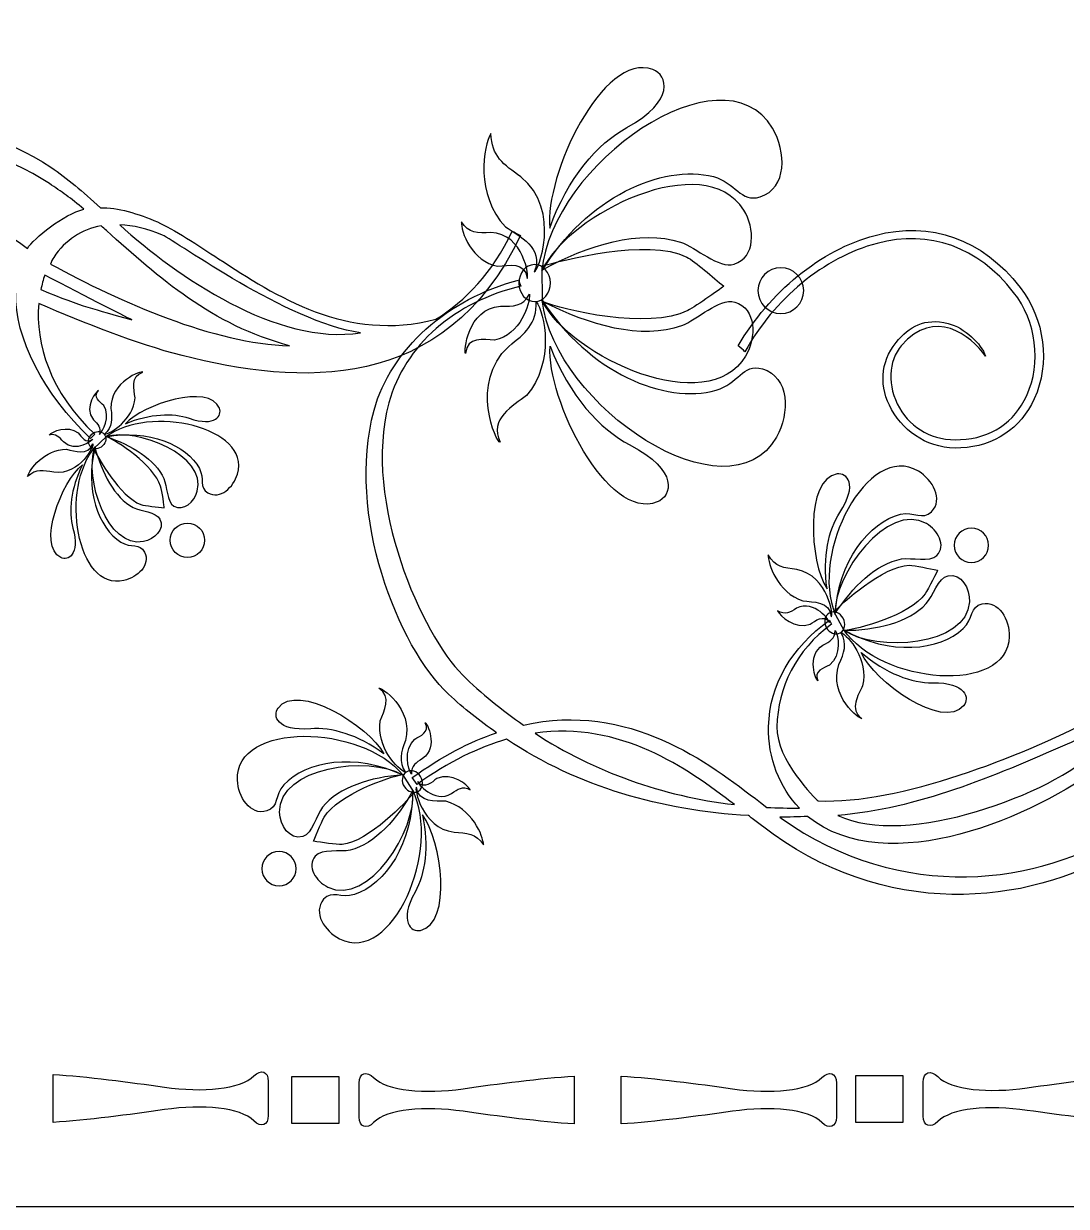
# Model space of a CAD drawing. Header units: millimetres. Extents: x -106 to 106, y -106 to 106.
# Drawn here: x -58.13 to -33.97, y -105.66 to -78.25 of the extents above; entities that cross this region are included whole.
import ezdxf

# ---------------------------------------------------------------- set-up
doc = ezdxf.new("R2010")
doc.units = ezdxf.units.MM
doc.header["$MEASUREMENT"] = 0
doc.layers.add('layer 1', color=7, linetype='Continuous')

msp = doc.modelspace()

# ---------------------------------------------------------------- linework, layer by layer
at = {"layer": 'layer 1', "color": 7}
msp.add_open_spline([(105.6569, -105.6569), (105.6569, -105.6569), (-106.0097, -105.6569), (-106.0097, -105.6569), (-106.0097, -105.6569), (-106.0097, -105.6569), (-106.0097, 106.0097), (-106.0097, 106.0097), (-106.0097, 106.0097), (-106.0097, 106.0097), (105.6569, 106.0097), (105.6569, 106.0097), (105.6569, 106.0097), (105.6569, 106.0097), (105.6569, -105.6569), (105.6569, -105.6569)], degree=3, knots=[0, 0, 0, 0, 0.2, 0.2, 0.2, 0.2, 0.4, 0.4, 0.4, 0.4, 0.6, 0.6, 0.6, 0.6, 1, 1, 1, 1], dxfattribs=at)
at = {"layer": 'layer 1', "color": 250}
for points, knots in [([(-46.1213, -83.9903), (-45.8966, -81.5002), (-41.9362, -78.7514), (-40.7766, -80.6744), (-40.7766, -80.6744), (-40.4497, -81.2143), (-40.4323, -82.067), (-41.0603, -82.2654), (-41.0603, -82.2654), (-41.5166, -82.4104), (-41.6289, -81.9271), (-42.1442, -81.7979), (-42.1442, -81.7979), (-43.3351, -81.4996), (-45.0832, -82.2723), (-46.1213, -83.9903)], [0, 0, 0, 0, 0.2, 0.2, 0.2, 0.2, 0.4, 0.4, 0.4, 0.4, 0.6, 0.6, 0.6, 0.6, 1, 1, 1, 1]), ([(-45.9382, -82.9899), (-46.0542, -81.7745), (-44.7132, -78.8882), (-43.5479, -79.3171), (-43.5479, -79.3171), (-43.2092, -79.4418), (-43.0127, -80.0323), (-44.1464, -80.6569), (-44.1464, -80.6569), (-44.8379, -81.0379), (-45.5171, -81.8255), (-45.9382, -82.9899)], [0, 0, 0, 0, 0.25, 0.25, 0.25, 0.25, 0.5, 0.5, 0.5, 0.5, 1, 1, 1, 1]), ([(-46.6119, -83.1618), (-46.6774, -83.1291), (-46.7416, -83.0963), (-46.804, -83.0633), (-46.804, -83.0633), (-47.2713, -84.0269), (-47.8815, -84.6777), (-48.5756, -85.1024), (-48.5756, -85.1024), (-50.6378, -85.6402), (-52.2839, -84.5674), (-53.6086, -83.7016), (-53.6086, -83.7016), (-54.0695, -83.3995), (-54.6605, -83.0102), (-55.0286, -82.8483), (-55.0286, -82.8483), (-55.4593, -82.6585), (-55.9603, -82.5031), (-56.3462, -82.5186), (-56.3462, -82.5186), (-56.7741, -82.1345), (-57.101, -81.8434), (-57.4977, -81.5819), (-57.4977, -81.5819), (-59.5348, -80.238), (-62.8645, -79.7935), (-65.711, -81.832), (-65.711, -81.832), (-65.711, -81.832), (-66.1992, -82.1982), (-66.1992, -82.1982), (-66.1992, -82.1982), (-66.2255, -82.2192), (-66.2547, -82.242), (-66.2822, -82.2633), (-66.2822, -82.2633), (-68.3122, -82.3829), (-70.2139, -82.9234), (-71.8888, -84.032), (-71.8888, -84.032), (-72.5368, -83.8474), (-73.227, -83.5194), (-73.9653, -82.9875), (-73.9653, -82.9875), (-73.9653, -82.9875), (-74.078, -83.1432), (-74.078, -83.1432), (-74.078, -83.1432), (-73.3906, -83.6393), (-72.7405, -83.9724), (-72.1258, -84.1857), (-72.1258, -84.1857), (-72.507, -84.4537), (-72.8792, -84.7435), (-73.2341, -85.0745), (-73.2341, -85.0745), (-74.4047, -86.168), (-75.6152, -89.2417), (-74.9604, -91.6581), (-74.9604, -91.6581), (-74.5778, -93.0706), (-73.253, -94.2468), (-71.6102, -94.6732), (-71.6102, -94.6732), (-71.6102, -94.6732), (-71.5625, -94.5286), (-71.5625, -94.5286), (-71.5625, -94.5286), (-73.0735, -94.182), (-74.2535, -93.1674), (-74.6171, -91.8269), (-74.6171, -91.8269), (-75.2431, -89.5159), (-73.828, -86.4353), (-72.9125, -85.5244), (-72.9125, -85.5244), (-72.472, -85.0866), (-71.9954, -84.7086), (-71.5007, -84.3634), (-71.5007, -84.3634), (-69.0479, -84.9068), (-67.2201, -83.5015), (-66.009, -82.5682), (-66.009, -82.5682), (-66.009, -82.5682), (-65.8593, -82.4555), (-65.8593, -82.4555), (-65.8593, -82.4555), (-65.6104, -82.4414), (-65.3586, -82.438), (-65.1059, -82.4387), (-65.1059, -82.4387), (-65.56, -82.9086), (-65.8363, -83.6003), (-65.8185, -84.3279), (-65.8185, -84.3279), (-65.7952, -85.3009), (-65.2892, -86.1573), (-64.4081, -86.7943), (-64.4081, -86.7943), (-64.4081, -86.7943), (-64.36, -86.6985), (-64.36, -86.6985), (-64.36, -86.6985), (-65.1905, -86.0967), (-65.6032, -85.2337), (-65.6259, -84.3228), (-65.6259, -84.3228), (-65.6445, -83.5576), (-64.7316, -82.6461), (-64.6699, -82.6065), (-64.6699, -82.6065), (-62.7965, -82.5186), (-59.9567, -83.641), (-58.3075, -84.4975), (-58.3075, -84.4975), (-58.3411, -85.5086), (-57.6667, -86.846), (-56.5805, -87.8619), (-56.5805, -87.8619), (-56.5805, -87.8619), (-56.4782, -87.7675), (-56.4782, -87.7675), (-56.4782, -87.7675), (-57.5113, -86.8019), (-57.8648, -85.6667), (-57.7764, -84.7376), (-57.7764, -84.7376), (-56.6881, -85.2047), (-55.5464, -85.6643), (-54.4569, -85.943), (-54.4569, -85.943), (-51.7589, -86.6327), (-48.3789, -86.8539), (-46.6119, -83.1618)], [0, 0, 0, 0, 0.0285714, 0.0285714, 0.0285714, 0.0285714, 0.0571429, 0.0571429, 0.0571429, 0.0571429, 0.0857143, 0.0857143, 0.0857143, 0.0857143, 0.1142857, 0.1142857, 0.1142857, 0.1142857, 0.1428571, 0.1428571, 0.1428571, 0.1428572, 0.1714286, 0.1714286, 0.1714286, 0.1714286, 0.2, 0.2, 0.2, 0.2, 0.2285714, 0.2285714, 0.2285714, 0.2285714, 0.2571429, 0.2571429, 0.2571429, 0.2571429, 0.2857143, 0.2857143, 0.2857143, 0.2857143, 0.3142857, 0.3142857, 0.3142857, 0.3142857, 0.3428571, 0.3428571, 0.3428571, 0.3428572, 0.3714286, 0.3714286, 0.3714286, 0.3714286, 0.4, 0.4, 0.4, 0.4, 0.4285714, 0.4285714, 0.4285714, 0.4285714, 0.4571429, 0.4571429, 0.4571429, 0.4571429, 0.4857143, 0.4857143, 0.4857143, 0.4857143, 0.5142857, 0.5142857, 0.5142857, 0.5142857, 0.5428571, 0.5428571, 0.5428571, 0.5428572, 0.5714286, 0.5714286, 0.5714286, 0.5714286, 0.6, 0.6, 0.6, 0.6, 0.6285714, 0.6285714, 0.6285714, 0.6285714, 0.6571429, 0.6571429, 0.6571429, 0.6571429, 0.6857143, 0.6857143, 0.6857143, 0.6857143, 0.7142857, 0.7142857, 0.7142857, 0.7142857, 0.7428571, 0.7428571, 0.7428571, 0.7428572, 0.7714286, 0.7714286, 0.7714286, 0.7714286, 0.8, 0.8, 0.8, 0.8, 0.8285714, 0.8285714, 0.8285714, 0.8285714, 0.8571429, 0.8571429, 0.8571429, 0.8571429, 0.8857143, 0.8857143, 0.8857143, 0.8857143, 0.9142857, 0.9142857, 0.9142857, 0.9142857, 0.9428571, 0.9428571, 0.9428571, 0.9428572, 1, 1, 1, 1]), ([(-56.7348, -82.5534), (-56.7348, -82.5534), (-56.7348, -82.5534), (-56.7348, -82.5534), (-56.7348, -82.5534), (-57.1899, -82.6629), (-57.9012, -83.23), (-58.0381, -83.4594), (-58.0381, -83.4594), (-59.6737, -82.2364), (-63.0402, -80.7547), (-64.9148, -82.2426), (-64.9148, -82.2426), (-65.1286, -82.2364), (-65.3446, -82.2254), (-65.5565, -82.2272), (-65.5565, -82.2272), (-65.5565, -82.2272), (-65.5267, -82.2051), (-65.5267, -82.2051), (-65.5267, -82.2051), (-62.7542, -80.2207), (-59.5131, -80.652), (-57.532, -81.9598), (-57.532, -81.9598), (-57.2535, -82.1441), (-57.0323, -82.2943), (-56.7348, -82.5534)], [0, 0, 0, 0, 0.125, 0.125, 0.125, 0.125, 0.25, 0.25, 0.25, 0.25, 0.375, 0.375, 0.375, 0.375, 0.5, 0.5, 0.5, 0.5, 0.625, 0.625, 0.625, 0.625, 0.75, 0.75, 0.75, 0.75, 1, 1, 1, 1]), ([(-46.2981, -84.0021), (-46.055, -83.4457), (-46.6484, -83.178), (-46.9609, -82.9613), (-46.9609, -82.9613), (-47.6661, -82.2292), (-47.4763, -81.0696), (-47.2982, -80.7988), (-47.2982, -80.7988), (-47.2884, -81.3269), (-47.0031, -81.5181), (-46.6071, -81.7993), (-46.6071, -81.7993), (-45.6411, -82.5923), (-46.2176, -84.0341), (-46.2981, -84.0021)], [0, 0, 0, 0, 0.2, 0.2, 0.2, 0.2, 0.4, 0.4, 0.4, 0.4, 0.6, 0.6, 0.6, 0.6, 1, 1, 1, 1]), ([(-46.1179, -83.9659), (-45.468, -82.633), (-42.3577, -81.1237), (-41.4412, -82.5716), (-41.4412, -82.5716), (-41.1745, -82.9923), (-41.1654, -83.6682), (-41.6615, -83.8257), (-41.6615, -83.8257), (-42.0229, -83.9407), (-42.5438, -83.4357), (-42.904, -83.3158), (-42.904, -83.3158), (-43.8331, -83.0109), (-45.0675, -83.3802), (-46.1179, -83.9659)], [0, 0, 0, 0, 0.2, 0.2, 0.2, 0.2, 0.4, 0.4, 0.4, 0.4, 0.6, 0.6, 0.6, 0.6, 1, 1, 1, 1]), ([(-56.2091, -83.0481), (-56.2091, -83.0481), (-56.2091, -83.0481), (-56.2091, -83.0481), (-56.2091, -83.0481), (-54.9899, -84.1423), (-53.766, -85.2395), (-51.9634, -85.7167), (-51.9634, -85.7167), (-53.7307, -85.6636), (-55.8616, -84.7166), (-57.5086, -83.8226), (-57.5086, -83.8226), (-57.4815, -83.7726), (-57.4614, -83.7161), (-57.4305, -83.6699), (-57.4305, -83.6699), (-57.1632, -83.2648), (-56.7829, -83.0192), (-56.3342, -82.9379), (-56.3342, -82.9379), (-56.292, -82.9758), (-56.2522, -83.0092), (-56.2091, -83.0481)], [0, 0, 0, 0, 0.1428571, 0.1428571, 0.1428571, 0.1428572, 0.2857143, 0.2857143, 0.2857143, 0.2857143, 0.4285714, 0.4285714, 0.4285714, 0.4285714, 0.5714286, 0.5714286, 0.5714286, 0.5714286, 0.7142857, 0.7142857, 0.7142857, 0.7142857, 1, 1, 1, 1]), ([(-50.3199, -85.4163), (-50.3199, -85.4163), (-50.3199, -85.4163), (-50.3199, -85.4163), (-50.3199, -85.4163), (-52.2639, -85.7167), (-54.5641, -84.1216), (-55.9021, -82.9131), (-55.9021, -82.9131), (-55.5912, -82.9265), (-55.26, -83.0009), (-54.9137, -83.1535), (-54.9137, -83.1535), (-54.5601, -83.3092), (-52.034, -85.1696), (-50.3199, -85.4163)], [0, 0, 0, 0, 0.2, 0.2, 0.2, 0.2, 0.4, 0.4, 0.4, 0.4, 0.6, 0.6, 0.6, 0.6, 1, 1, 1, 1]), ([(-46.4598, -84.1574), (-46.4996, -83.7513), (-46.9024, -83.8577), (-47.1373, -83.8718), (-47.1373, -83.8718), (-47.7431, -83.7733), (-47.998, -83.0629), (-47.9844, -82.8414), (-47.9844, -82.8414), (-47.8172, -83.1236), (-47.6045, -83.1074), (-47.304, -83.0919), (-47.304, -83.0919), (-46.538, -83.1143), (-46.4064, -84.1402), (-46.4598, -84.1574)], [0, 0, 0, 0, 0.2, 0.2, 0.2, 0.2, 0.4, 0.4, 0.4, 0.4, 0.6, 0.6, 0.6, 0.6, 1, 1, 1, 1]), ([(-35.0367, -84.3634), (-35.9101, -83.2434), (-37.1043, -82.8159), (-38.3986, -83.1584), (-38.3986, -83.1584), (-39.6606, -83.4915), (-40.8519, -84.482), (-41.568, -85.7187), (-41.568, -85.7187), (-41.5137, -85.7628), (-41.4625, -85.8073), (-41.4131, -85.8548), (-41.4131, -85.8548), (-40.7401, -84.638), (-39.5894, -83.6699), (-38.3511, -83.3441), (-38.3511, -83.3441), (-37.135, -83.0219), (-36.0117, -83.4264), (-35.1864, -84.4799), (-35.1864, -84.4799), (-34.6598, -85.1531), (-34.5376, -86.1146), (-34.8833, -86.8691), (-34.8833, -86.8691), (-35.1696, -87.4947), (-35.7156, -87.8578), (-36.4192, -87.8923), (-36.4192, -87.8923), (-37.059, -87.9232), (-37.5511, -87.6428), (-37.8333, -87.1574), (-37.8333, -87.1574), (-38.1237, -86.6551), (-38.0882, -86.0646), (-37.7897, -85.715), (-37.7897, -85.715), (-37.019, -84.8155), (-36.1807, -85.4776), (-35.836, -85.9571), (-35.836, -85.9571), (-35.938, -85.6674), (-36.318, -85.2974), (-36.7076, -85.2006), (-36.7076, -85.2006), (-37.249, -85.0635), (-37.6025, -85.2643), (-37.9106, -85.6433), (-37.9106, -85.6433), (-38.2818, -86.098), (-38.3048, -86.6813), (-38.0164, -87.1919), (-38.0164, -87.1919), (-37.6996, -87.75), (-37.1288, -88.1186), (-36.4096, -88.0842), (-36.4096, -88.0842), (-35.6412, -88.0476), (-35.0223, -87.6335), (-34.7084, -86.95), (-34.7084, -86.95), (-34.3353, -86.1308), (-34.4657, -85.091), (-35.0367, -84.3634)], [0, 0, 0, 0, 0.0588235, 0.0588235, 0.0588235, 0.0588235, 0.1176471, 0.1176471, 0.1176471, 0.1176471, 0.1764706, 0.1764706, 0.1764706, 0.1764706, 0.2352941, 0.2352941, 0.2352941, 0.2352941, 0.2941176, 0.2941176, 0.2941176, 0.2941177, 0.3529412, 0.3529412, 0.3529412, 0.3529412, 0.4117647, 0.4117647, 0.4117647, 0.4117647, 0.4705882, 0.4705882, 0.4705882, 0.4705882, 0.5294118, 0.5294118, 0.5294118, 0.5294118, 0.5882353, 0.5882353, 0.5882353, 0.5882353, 0.6470588, 0.6470588, 0.6470588, 0.6470588, 0.7058824, 0.7058824, 0.7058824, 0.7058824, 0.7647059, 0.7647059, 0.7647059, 0.7647059, 0.8235294, 0.8235294, 0.8235294, 0.8235294, 0.8823529, 0.8823529, 0.8823529, 0.882353, 1, 1, 1, 1]), ([(-46.1039, -84.6914), (-45.6556, -84.8833), (-43.6491, -85.3581), (-42.737, -84.9002), (-42.737, -84.9002), (-42.5429, -84.802), (-41.9025, -84.3445), (-41.9025, -84.3345), (-41.9025, -84.3345), (-42.1474, -84.1443), (-42.5565, -83.765), (-42.7601, -83.662), (-42.7601, -83.662), (-43.6707, -83.2073), (-45.7, -83.7485), (-46.1148, -83.8722), (-46.1148, -83.8722), (-46.1148, -83.8722), (-46.1039, -84.6914), (-46.1039, -84.6914)], [0, 0, 0, 0, 0.1666667, 0.1666667, 0.1666667, 0.1666667, 0.3333333, 0.3333333, 0.3333333, 0.3333333, 0.5, 0.5, 0.5, 0.5, 0.6666667, 0.6666667, 0.6666667, 0.6666667, 1, 1, 1, 1]), ([(-46.2817, -84.6938), (-46.4829, -84.6966), (-46.6493, -84.5068), (-46.6526, -84.2697), (-46.6526, -84.2697), (-46.6548, -84.0327), (-46.4944, -83.8391), (-46.2925, -83.8367), (-46.2925, -83.8367), (-46.0903, -83.8339), (-45.9248, -84.0237), (-45.9212, -84.2601), (-45.9212, -84.2601), (-45.9186, -84.4971), (-46.0796, -84.6914), (-46.2817, -84.6938)], [0, 0, 0, 0, 0.2, 0.2, 0.2, 0.2, 0.4, 0.4, 0.4, 0.4, 0.6, 0.6, 0.6, 0.6, 1, 1, 1, 1]), ([(-57.7299, -84.4161), (-57.7299, -84.4161), (-57.7299, -84.4161), (-57.7299, -84.4161), (-57.7299, -84.4161), (-57.7041, -84.3), (-57.677, -84.1853), (-57.6371, -84.0796), (-57.6371, -84.0796), (-56.6861, -84.5829), (-55.5986, -85.1228), (-55.6214, -85.1162), (-55.6214, -85.1162), (-56.5228, -84.8513), (-56.7273, -84.8323), (-57.7299, -84.4161)], [0, 0, 0, 0, 0.2, 0.2, 0.2, 0.2, 0.4, 0.4, 0.4, 0.4, 0.6, 0.6, 0.6, 0.6, 1, 1, 1, 1]), ([(-40.0523, -84.4382), (-40.0523, -84.731), (-40.2896, -84.9684), (-40.5825, -84.9684), (-40.5825, -84.9684), (-40.8751, -84.9684), (-41.1127, -84.731), (-41.1127, -84.4382), (-41.1127, -84.4382), (-41.1127, -84.145), (-40.8751, -83.9084), (-40.5825, -83.9084), (-40.5825, -83.9084), (-40.2896, -83.9084), (-40.0523, -84.145), (-40.0523, -84.4382)], [0, 0, 0, 0, 0.2, 0.2, 0.2, 0.2, 0.4, 0.4, 0.4, 0.4, 0.6, 0.6, 0.6, 0.6, 1, 1, 1, 1]), ([(-29.5036, -92.9249), (-30.5933, -93.2032), (-31.7346, -93.6625), (-32.8233, -94.1296), (-32.8233, -94.1296), (-32.9115, -93.2005), (-32.558, -92.0656), (-31.5246, -91.0993), (-31.5246, -91.0993), (-31.5246, -91.0993), (-31.627, -91.0056), (-31.627, -91.0056), (-31.627, -91.0056), (-32.7135, -92.0215), (-33.3879, -93.3586), (-33.3545, -94.3697), (-33.3545, -94.3697), (-35.0035, -95.2258), (-37.8431, -96.3493), (-39.7164, -96.2611), (-39.7164, -96.2611), (-39.7784, -96.2215), (-40.691, -95.3099), (-40.6728, -94.544), (-40.6728, -94.544), (-40.65, -93.6335), (-40.2371, -92.7709), (-39.4067, -92.1694), (-39.4067, -92.1694), (-39.4067, -92.1694), (-39.4547, -92.0729), (-39.4547, -92.0729), (-39.4547, -92.0729), (-40.3358, -92.7106), (-40.8419, -93.567), (-40.8653, -94.5396), (-40.8653, -94.5396), (-40.8831, -95.2668), (-40.6069, -95.9586), (-40.1527, -96.4285), (-40.1527, -96.4285), (-40.4054, -96.4296), (-40.6572, -96.4261), (-40.906, -96.4116), (-40.906, -96.4116), (-40.906, -96.4116), (-41.0553, -96.299), (-41.0553, -96.299), (-41.0553, -96.299), (-42.2668, -95.3657), (-44.0948, -93.9608), (-46.5475, -94.5044), (-46.5475, -94.5044), (-47.0422, -94.1589), (-47.5188, -93.7809), (-47.9593, -93.3428), (-47.9593, -93.3428), (-48.8748, -92.4319), (-50.2899, -89.3513), (-49.6638, -87.0399), (-49.6638, -87.0399), (-49.3003, -85.6994), (-48.12, -84.6859), (-46.6088, -84.3393), (-46.6088, -84.3393), (-46.6088, -84.3393), (-46.657, -84.1943), (-46.657, -84.1943), (-46.657, -84.1943), (-48.2998, -84.6204), (-49.6245, -85.7973), (-50.0072, -87.2094), (-50.0072, -87.2094), (-50.662, -89.6262), (-49.4515, -92.6995), (-48.2809, -93.7923), (-48.2809, -93.7923), (-47.926, -94.1241), (-47.5533, -94.4138), (-47.1723, -94.6815), (-47.1723, -94.6815), (-47.7872, -94.8948), (-48.4373, -95.2289), (-49.1248, -95.724), (-49.1248, -95.724), (-49.1248, -95.724), (-49.0121, -95.88), (-49.0121, -95.88), (-49.0121, -95.88), (-48.2738, -95.3481), (-47.5833, -95.0205), (-46.9356, -94.8352), (-46.9356, -94.8352), (-45.2602, -95.9445), (-43.3591, -96.4843), (-41.329, -96.6039), (-41.329, -96.6039), (-41.3015, -96.6252), (-41.2724, -96.6476), (-41.2458, -96.6686), (-41.2458, -96.6686), (-41.2458, -96.6686), (-40.7578, -97.0352), (-40.7578, -97.0352), (-40.7578, -97.0352), (-37.9108, -99.074), (-34.5815, -98.6296), (-32.5445, -97.2857), (-32.5445, -97.2857), (-32.1475, -97.0242), (-31.8208, -96.7327), (-31.393, -96.3493), (-31.393, -96.3493), (-31.0072, -96.3637), (-30.5059, -96.2094), (-30.0753, -96.0189), (-30.0753, -96.0189), (-29.7075, -95.8573), (-29.1162, -95.468), (-28.6549, -95.1655), (-28.6549, -95.1655), (-27.3306, -94.2995), (-25.6849, -93.2273), (-23.6224, -93.7648), (-23.6224, -93.7648), (-22.9281, -94.1895), (-22.3183, -94.8407), (-21.851, -95.8039), (-21.851, -95.8039), (-21.7881, -95.7705), (-21.724, -95.7388), (-21.6586, -95.7057), (-21.6586, -95.7057), (-23.4259, -92.0136), (-26.8057, -92.2344), (-29.5036, -92.9249)], [0, 0, 0, 0, 0.0285714, 0.0285714, 0.0285714, 0.0285714, 0.0571429, 0.0571429, 0.0571429, 0.0571429, 0.0857143, 0.0857143, 0.0857143, 0.0857143, 0.1142857, 0.1142857, 0.1142857, 0.1142857, 0.1428571, 0.1428571, 0.1428571, 0.1428572, 0.1714286, 0.1714286, 0.1714286, 0.1714286, 0.2, 0.2, 0.2, 0.2, 0.2285714, 0.2285714, 0.2285714, 0.2285714, 0.2571429, 0.2571429, 0.2571429, 0.2571429, 0.2857143, 0.2857143, 0.2857143, 0.2857143, 0.3142857, 0.3142857, 0.3142857, 0.3142857, 0.3428571, 0.3428571, 0.3428571, 0.3428572, 0.3714286, 0.3714286, 0.3714286, 0.3714286, 0.4, 0.4, 0.4, 0.4, 0.4285714, 0.4285714, 0.4285714, 0.4285714, 0.4571429, 0.4571429, 0.4571429, 0.4571429, 0.4857143, 0.4857143, 0.4857143, 0.4857143, 0.5142857, 0.5142857, 0.5142857, 0.5142857, 0.5428571, 0.5428571, 0.5428571, 0.5428572, 0.5714286, 0.5714286, 0.5714286, 0.5714286, 0.6, 0.6, 0.6, 0.6, 0.6285714, 0.6285714, 0.6285714, 0.6285714, 0.6571429, 0.6571429, 0.6571429, 0.6571429, 0.6857143, 0.6857143, 0.6857143, 0.6857143, 0.7142857, 0.7142857, 0.7142857, 0.7142857, 0.7428571, 0.7428571, 0.7428571, 0.7428572, 0.7714286, 0.7714286, 0.7714286, 0.7714286, 0.8, 0.8, 0.8, 0.8, 0.8285714, 0.8285714, 0.8285714, 0.8285714, 0.8571429, 0.8571429, 0.8571429, 0.8571429, 0.8857143, 0.8857143, 0.8857143, 0.8857143, 0.9142857, 0.9142857, 0.9142857, 0.9142857, 0.9428571, 0.9428571, 0.9428571, 0.9428572, 1, 1, 1, 1]), ([(-47.8856, -85.8965), (-47.8599, -85.4896), (-47.4539, -85.5802), (-47.2179, -85.5858), (-47.2179, -85.5858), (-46.6166, -85.4635), (-46.3868, -84.7445), (-46.4078, -84.523), (-46.4078, -84.523), (-46.5654, -84.811), (-46.7785, -84.8034), (-47.0794, -84.7996), (-47.0794, -84.7996), (-47.8434, -84.8502), (-47.9407, -85.8817), (-47.8856, -85.8965)], [0, 0, 0, 0, 0.2, 0.2, 0.2, 0.2, 0.4, 0.4, 0.4, 0.4, 0.6, 0.6, 0.6, 0.6, 1, 1, 1, 1]), ([(-46.1129, -84.657), (-45.8245, -87.1405), (-41.7945, -89.7874), (-40.6843, -87.8344), (-40.6843, -87.8344), (-40.3722, -87.2859), (-40.3763, -86.4329), (-41.0088, -86.251), (-41.0088, -86.251), (-41.4691, -86.1184), (-41.5692, -86.6045), (-42.0804, -86.7468), (-42.0804, -86.7468), (-43.264, -87.0754), (-45.0304, -86.3482), (-46.1129, -84.657)], [0, 0, 0, 0, 0.2, 0.2, 0.2, 0.2, 0.4, 0.4, 0.4, 0.4, 0.6, 0.6, 0.6, 0.6, 1, 1, 1, 1]), ([(-46.1086, -84.6811), (-45.4249, -85.9971), (-42.2763, -87.4262), (-41.3983, -85.9554), (-41.3983, -85.9554), (-41.1423, -85.5275), (-41.1501, -84.8513), (-41.6503, -84.7066), (-41.6503, -84.7066), (-42.0148, -84.6018), (-42.5219, -85.1207), (-42.879, -85.2492), (-42.879, -85.2492), (-43.8002, -85.5772), (-45.0437, -85.2395), (-46.1086, -84.6811)], [0, 0, 0, 0, 0.2, 0.2, 0.2, 0.2, 0.4, 0.4, 0.4, 0.4, 0.6, 0.6, 0.6, 0.6, 1, 1, 1, 1]), ([(-47.0837, -87.9495), (-47.355, -87.4075), (-46.7764, -87.1051), (-46.476, -86.8691), (-46.476, -86.8691), (-45.8085, -86.0967), (-46.0573, -84.9501), (-46.2493, -84.6907), (-46.2493, -84.6907), (-46.2326, -85.2178), (-46.5067, -85.427), (-46.8879, -85.7318), (-46.8879, -85.7318), (-47.8117, -86.5817), (-47.1631, -87.9856), (-47.0837, -87.9495)], [0, 0, 0, 0, 0.2, 0.2, 0.2, 0.2, 0.4, 0.4, 0.4, 0.4, 0.6, 0.6, 0.6, 0.6, 1, 1, 1, 1]), ([(-45.9284, -85.7277), (-46.0132, -86.9459), (-44.5977, -89.7957), (-43.4452, -89.3368), (-43.4452, -89.3368), (-43.1098, -89.2031), (-42.9282, -88.6078), (-44.0773, -88.0132), (-44.0773, -88.0132), (-44.7791, -87.6504), (-45.4771, -86.8801), (-45.9284, -85.7277)], [0, 0, 0, 0, 0.25, 0.25, 0.25, 0.25, 0.5, 0.5, 0.5, 0.5, 1, 1, 1, 1]), ([(-55.3671, -86.3271), (-55.6581, -86.4188), (-55.5659, -86.7333), (-55.5464, -86.9256), (-55.5464, -86.9256), (-55.5936, -87.4372), (-56.0971, -87.7472), (-56.258, -87.7682), (-56.258, -87.7682), (-56.0606, -87.5898), (-56.0808, -87.4175), (-56.1037, -87.1722), (-56.1037, -87.1722), (-56.1173, -86.5407), (-55.3814, -86.2851), (-55.3671, -86.3271)], [0, 0, 0, 0, 0.2, 0.2, 0.2, 0.2, 0.4, 0.4, 0.4, 0.4, 0.6, 0.6, 0.6, 0.6, 1, 1, 1, 1]), ([(-55.7693, -87.5226), (-55.3571, -87.0661), (-53.8287, -86.5835), (-53.5924, -87.1629), (-53.5924, -87.1629), (-53.5229, -87.3307), (-53.6761, -87.6053), (-54.2938, -87.3955), (-54.2938, -87.3955), (-54.6702, -87.2676), (-55.1937, -87.2835), (-55.7693, -87.5226)], [0, 0, 0, 0, 0.25, 0.25, 0.25, 0.25, 0.5, 0.5, 0.5, 0.5, 1, 1, 1, 1]), ([(-56.3924, -86.7533), (-56.5302, -86.9049), (-56.3557, -87.02), (-56.2713, -87.104), (-56.2713, -87.104), (-56.1054, -87.3648), (-56.2873, -87.6997), (-56.3736, -87.7696), (-56.3736, -87.7696), (-56.3248, -87.6115), (-56.4024, -87.5367), (-56.5083, -87.4293), (-56.5083, -87.4293), (-56.7565, -87.1343), (-56.4168, -86.7388), (-56.3924, -86.7533)], [0, 0, 0, 0, 0.2, 0.2, 0.2, 0.2, 0.4, 0.4, 0.4, 0.4, 0.6, 0.6, 0.6, 0.6, 1, 1, 1, 1]), ([(-56.2224, -87.8303), (-55.2209, -87.0661), (-52.8517, -87.6042), (-53.1729, -88.6888), (-53.1729, -88.6888), (-53.2623, -88.9944), (-53.5738, -89.2903), (-53.8608, -89.1249), (-53.8608, -89.1249), (-54.0698, -89.0047), (-53.9281, -88.7983), (-54.0554, -88.563), (-54.0554, -88.563), (-54.35, -88.019), (-55.2307, -87.6315), (-56.2224, -87.8303)], [0, 0, 0, 0, 0.2, 0.2, 0.2, 0.2, 0.4, 0.4, 0.4, 0.4, 0.6, 0.6, 0.6, 0.6, 1, 1, 1, 1]), ([(-56.5252, -87.8781), (-56.6861, -88.0056), (-56.7886, -87.8223), (-56.8649, -87.7321), (-56.8649, -87.7321), (-57.1124, -87.5467), (-57.4593, -87.7028), (-57.5356, -87.7851), (-57.5356, -87.7851), (-57.3744, -87.7472), (-57.3065, -87.8303), (-57.2061, -87.9439), (-57.2061, -87.9439), (-56.9307, -88.214), (-56.5126, -87.9033), (-56.5252, -87.8781)], [0, 0, 0, 0, 0.2, 0.2, 0.2, 0.2, 0.4, 0.4, 0.4, 0.4, 0.6, 0.6, 0.6, 0.6, 1, 1, 1, 1]), ([(-56.268, -87.7555), (-56.3376, -87.6814), (-56.4644, -87.688), (-56.5515, -87.7689), (-56.5515, -87.7689), (-56.6384, -87.8506), (-56.6521, -87.9774), (-56.5832, -88.0511), (-56.5832, -88.0511), (-56.5131, -88.1251), (-56.3865, -88.1189), (-56.299, -88.0377), (-56.299, -88.0377), (-56.2125, -87.956), (-56.1982, -87.8296), (-56.268, -87.7555)], [0, 0, 0, 0, 0.2, 0.2, 0.2, 0.2, 0.4, 0.4, 0.4, 0.4, 0.6, 0.6, 0.6, 0.6, 1, 1, 1, 1]), ([(-56.2124, -87.8223), (-55.4955, -87.6115), (-53.8771, -88.2543), (-54.1038, -89.087), (-54.1038, -89.087), (-54.1699, -89.3292), (-54.4177, -89.5624), (-54.6452, -89.4308), (-54.6452, -89.4308), (-54.8106, -89.3361), (-54.7999, -88.9709), (-54.8779, -88.7959), (-54.8779, -88.7959), (-55.0805, -88.3477), (-55.6372, -88.0132), (-56.2124, -87.8223)], [0, 0, 0, 0, 0.2, 0.2, 0.2, 0.2, 0.4, 0.4, 0.4, 0.4, 0.6, 0.6, 0.6, 0.6, 1, 1, 1, 1]), ([(-56.2069, -87.8209), (-55.9805, -87.9164), (-55.107, -88.4786), (-54.9551, -88.9699), (-54.9551, -88.9699), (-54.9232, -89.0739), (-54.8648, -89.4663), (-54.8691, -89.4694), (-54.8691, -89.4694), (-55.0229, -89.4477), (-55.3043, -89.4315), (-55.4117, -89.3943), (-55.4117, -89.3943), (-55.8953, -89.2224), (-56.4081, -88.2971), (-56.5078, -88.1038), (-56.5078, -88.1038), (-56.5078, -88.1038), (-56.2069, -87.8209), (-56.2069, -87.8209)], [0, 0, 0, 0, 0.1666667, 0.1666667, 0.1666667, 0.1666667, 0.3333333, 0.3333333, 0.3333333, 0.3333333, 0.5, 0.5, 0.5, 0.5, 0.6666667, 0.6666667, 0.6666667, 0.6666667, 1, 1, 1, 1]), ([(-39.3214, -91.9434), (-39.915, -90.5371), (-38.5697, -87.9198), (-37.3927, -88.6226), (-37.3927, -88.6226), (-37.0619, -88.8207), (-36.8075, -89.2755), (-37.0897, -89.5618), (-37.0897, -89.5618), (-37.2941, -89.7702), (-37.4922, -89.5428), (-37.8078, -89.6207), (-37.8078, -89.6207), (-38.5347, -89.8019), (-39.2551, -90.7193), (-39.3214, -91.9434)], [0, 0, 0, 0, 0.2, 0.2, 0.2, 0.2, 0.4, 0.4, 0.4, 0.4, 0.6, 0.6, 0.6, 0.6, 1, 1, 1, 1]), ([(-56.5248, -87.9918), (-56.6421, -88.2747), (-56.946, -88.1517), (-57.1341, -88.1152), (-57.1341, -88.1152), (-57.6457, -88.1138), (-58.0002, -88.5885), (-58.036, -88.7473), (-58.036, -88.7473), (-57.841, -88.5668), (-57.6724, -88.6026), (-57.4319, -88.6485), (-57.4319, -88.6485), (-56.8065, -88.7218), (-56.4852, -88.0098), (-56.5248, -87.9918)], [0, 0, 0, 0, 0.2, 0.2, 0.2, 0.2, 0.4, 0.4, 0.4, 0.4, 0.6, 0.6, 0.6, 0.6, 1, 1, 1, 1]), ([(-56.4675, -88.0597), (-57.2922, -89.0112), (-56.9062, -91.4076), (-55.8033, -91.1572), (-55.8033, -91.1572), (-55.4932, -91.0862), (-55.1773, -90.7958), (-55.3249, -90.4992), (-55.3249, -90.4992), (-55.4321, -90.2821), (-55.6458, -90.4103), (-55.8732, -90.2677), (-55.8732, -90.2677), (-56.3975, -89.9407), (-56.7281, -89.0371), (-56.4675, -88.0597)], [0, 0, 0, 0, 0.2, 0.2, 0.2, 0.2, 0.4, 0.4, 0.4, 0.4, 0.6, 0.6, 0.6, 0.6, 1, 1, 1, 1]), ([(-56.4751, -88.0693), (-56.7316, -88.7704), (-56.1924, -90.4268), (-55.3466, -90.2532), (-55.3466, -90.2532), (-55.1012, -90.2025), (-54.8528, -89.9703), (-54.9689, -89.7357), (-54.9689, -89.7357), (-55.0533, -89.5642), (-55.4191, -89.5518), (-55.5881, -89.4625), (-55.5881, -89.4625), (-56.0225, -89.2321), (-56.3205, -88.655), (-56.4751, -88.0693)], [0, 0, 0, 0, 0.2, 0.2, 0.2, 0.2, 0.4, 0.4, 0.4, 0.4, 0.6, 0.6, 0.6, 0.6, 1, 1, 1, 1]), ([(-56.7667, -88.4762), (-57.2475, -88.8579), (-57.8266, -90.3528), (-57.264, -90.626), (-57.264, -90.626), (-57.1005, -90.7048), (-56.8177, -90.5698), (-56.987, -89.9407), (-56.987, -89.9407), (-57.0902, -89.5569), (-57.0413, -89.0357), (-56.7667, -88.4762)], [0, 0, 0, 0, 0.25, 0.25, 0.25, 0.25, 0.5, 0.5, 0.5, 0.5, 1, 1, 1, 1]), ([(-39.5104, -91.3511), (-39.9207, -90.73), (-40.0258, -88.7901), (-39.2758, -88.687), (-39.2758, -88.687), (-39.058, -88.6571), (-38.7824, -88.9196), (-39.2141, -89.58), (-39.2141, -89.58), (-39.4769, -89.9838), (-39.6168, -90.6028), (-39.5104, -91.3511)], [0, 0, 0, 0, 0.25, 0.25, 0.25, 0.25, 0.5, 0.5, 0.5, 0.5, 1, 1, 1, 1]), ([(-39.3267, -91.9292), (-39.3584, -91.0246), (-38.1165, -89.3185), (-37.2073, -89.8356), (-37.2073, -89.8356), (-36.9421, -89.9862), (-36.7434, -90.3476), (-36.9655, -90.5753), (-36.9655, -90.5753), (-37.1274, -90.74), (-37.5529, -90.6184), (-37.7818, -90.6566), (-37.7818, -90.6566), (-38.3692, -90.7596), (-38.9288, -91.3126), (-39.3267, -91.9292)], [0, 0, 0, 0, 0.2, 0.2, 0.2, 0.2, 0.4, 0.4, 0.4, 0.4, 0.6, 0.6, 0.6, 0.6, 1, 1, 1, 1]), ([(-53.934, -90.2229), (-53.934, -90.0041), (-54.1123, -89.8253), (-54.3315, -89.8253), (-54.3315, -89.8253), (-54.5511, -89.8253), (-54.7293, -90.0041), (-54.7293, -90.2229), (-54.7293, -90.2229), (-54.7293, -90.4426), (-54.5511, -90.6211), (-54.3315, -90.6211), (-54.3315, -90.6211), (-54.1123, -90.6211), (-53.934, -90.4426), (-53.934, -90.2229)], [0, 0, 0, 0, 0.2, 0.2, 0.2, 0.2, 0.4, 0.4, 0.4, 0.4, 0.6, 0.6, 0.6, 0.6, 1, 1, 1, 1]), ([(-35.7666, -90.3407), (-35.7666, -90.5608), (-35.9445, -90.7386), (-36.1645, -90.7386), (-36.1645, -90.7386), (-36.3841, -90.7386), (-36.5621, -90.5608), (-36.5621, -90.3407), (-36.5621, -90.3407), (-36.5621, -90.1209), (-36.3841, -89.9435), (-36.1645, -89.9435), (-36.1645, -89.9435), (-35.9445, -89.9435), (-35.7666, -90.1209), (-35.7666, -90.3407)], [0, 0, 0, 0, 0.2, 0.2, 0.2, 0.2, 0.4, 0.4, 0.4, 0.4, 0.6, 0.6, 0.6, 0.6, 1, 1, 1, 1]), ([(-39.4136, -92.0005), (-39.4423, -91.6302), (-39.8387, -91.6567), (-40.0687, -91.6295), (-40.0687, -91.6295), (-40.6588, -91.4379), (-40.8898, -90.7582), (-40.8715, -90.5619), (-40.8715, -90.5619), (-40.7148, -90.8426), (-40.506, -90.8647), (-40.2123, -90.9019), (-40.2123, -90.9019), (-39.4633, -91.0531), (-39.3608, -91.9947), (-39.4136, -92.0005)], [0, 0, 0, 0, 0.2, 0.2, 0.2, 0.2, 0.4, 0.4, 0.4, 0.4, 0.6, 0.6, 0.6, 0.6, 1, 1, 1, 1]), ([(-39.1114, -92.3161), (-38.8143, -92.2903), (-37.5966, -91.9716), (-37.2373, -91.4621), (-37.2373, -91.4621), (-37.1605, -91.3542), (-36.9465, -90.9239), (-36.9498, -90.9184), (-36.9498, -90.9184), (-37.1357, -90.8867), (-37.4657, -90.7989), (-37.6047, -90.8023), (-37.6047, -90.8023), (-38.2259, -90.8182), (-39.164, -91.6925), (-39.3521, -91.8775), (-39.3521, -91.8775), (-39.3521, -91.8775), (-39.1114, -92.3161), (-39.1114, -92.3161)], [0, 0, 0, 0, 0.1666667, 0.1666667, 0.1666667, 0.1666667, 0.3333333, 0.3333333, 0.3333333, 0.3333333, 0.5, 0.5, 0.5, 0.5, 0.6666667, 0.6666667, 0.6666667, 0.6666667, 1, 1, 1, 1]), ([(-39.1164, -92.313), (-38.3704, -92.8246), (-36.2642, -92.6909), (-36.2126, -91.6478), (-36.2126, -91.6478), (-36.1976, -91.3429), (-36.396, -90.9805), (-36.7069, -91.0466), (-36.7069, -91.0466), (-36.9331, -91.0941), (-37.0575, -91.52), (-37.2132, -91.6922), (-37.2132, -91.6922), (-37.6156, -92.1325), (-38.3823, -92.3079), (-39.1164, -92.313)], [0, 0, 0, 0, 0.2, 0.2, 0.2, 0.2, 0.4, 0.4, 0.4, 0.4, 0.6, 0.6, 0.6, 0.6, 1, 1, 1, 1]), ([(-39.4561, -92.1308), (-39.5936, -91.9234), (-39.7808, -92.096), (-39.9028, -92.1711), (-39.9028, -92.1711), (-40.2576, -92.2917), (-40.5981, -91.9826), (-40.6555, -91.8582), (-40.6555, -91.8582), (-40.4836, -91.9623), (-40.3741, -91.8931), (-40.2158, -91.799), (-40.2158, -91.799), (-39.798, -91.5909), (-39.4324, -92.106), (-39.4561, -92.1308)], [0, 0, 0, 0, 0.2, 0.2, 0.2, 0.2, 0.4, 0.4, 0.4, 0.4, 0.6, 0.6, 0.6, 0.6, 1, 1, 1, 1]), ([(-39.1255, -92.2999), (-38.2577, -93.5557), (-35.327, -93.825), (-35.2887, -92.4546), (-35.2887, -92.4546), (-35.2784, -92.0687), (-35.5249, -91.6112), (-35.918, -91.6946), (-35.918, -91.6946), (-36.2045, -91.7549), (-36.118, -92.0453), (-36.3533, -92.2686), (-36.3533, -92.2686), (-36.8966, -92.7853), (-38.0567, -92.9007), (-39.1255, -92.2999)], [0, 0, 0, 0, 0.2, 0.2, 0.2, 0.2, 0.4, 0.4, 0.4, 0.4, 0.6, 0.6, 0.6, 0.6, 1, 1, 1, 1]), ([(-39.2058, -92.3685), (-39.314, -92.427), (-39.4577, -92.3729), (-39.5281, -92.2462), (-39.5281, -92.2462), (-39.5972, -92.1198), (-39.5662, -91.9682), (-39.4584, -91.9096), (-39.4584, -91.9096), (-39.3498, -91.8496), (-39.2058, -91.9048), (-39.1366, -92.0319), (-39.1366, -92.0319), (-39.0668, -92.158), (-39.098, -92.3092), (-39.2058, -92.3685)], [0, 0, 0, 0, 0.2, 0.2, 0.2, 0.2, 0.4, 0.4, 0.4, 0.4, 0.6, 0.6, 0.6, 0.6, 1, 1, 1, 1]), ([(-39.7253, -93.4767), (-39.8282, -93.2501), (-39.5838, -93.1819), (-39.4547, -93.1181), (-39.4547, -93.1181), (-39.1652, -92.8797), (-39.2482, -92.4256), (-39.3224, -92.313), (-39.3224, -92.313), (-39.3254, -92.5125), (-39.4427, -92.5693), (-39.6056, -92.6534), (-39.6056, -92.6534), (-40.0025, -92.9007), (-39.7591, -93.484), (-39.7253, -93.4767)], [0, 0, 0, 0, 0.2, 0.2, 0.2, 0.2, 0.4, 0.4, 0.4, 0.4, 0.6, 0.6, 0.6, 0.6, 1, 1, 1, 1]), ([(-38.7046, -94.3525), (-39.0062, -94.1382), (-38.7811, -93.8092), (-38.6868, -93.596), (-38.6868, -93.596), (-38.5485, -92.9886), (-39.0119, -92.4429), (-39.1896, -92.3578), (-39.1896, -92.3578), (-39.0293, -92.6372), (-39.1178, -92.8287), (-39.2351, -93.1019), (-39.2351, -93.1019), (-39.4887, -93.8247), (-38.7366, -94.3956), (-38.7046, -94.3525)], [0, 0, 0, 0, 0.2, 0.2, 0.2, 0.2, 0.4, 0.4, 0.4, 0.4, 0.6, 0.6, 0.6, 0.6, 1, 1, 1, 1]), ([(-38.7195, -92.8232), (-38.4153, -93.5043), (-36.8349, -94.6347), (-36.3456, -94.0559), (-36.3456, -94.0559), (-36.2029, -93.8888), (-36.2768, -93.5153), (-37.0661, -93.5247), (-37.0661, -93.5247), (-37.5484, -93.5295), (-38.1458, -93.3155), (-38.7195, -92.8232)], [0, 0, 0, 0, 0.25, 0.25, 0.25, 0.25, 0.5, 0.5, 0.5, 0.5, 1, 1, 1, 1]), ([(-49.7776, -95.1742), (-50.1276, -94.5175), (-51.7841, -93.4999), (-52.2317, -94.1114), (-52.2317, -94.1114), (-52.3621, -94.2888), (-52.2634, -94.655), (-51.476, -94.5909), (-51.476, -94.5909), (-50.9951, -94.5513), (-50.3848, -94.7239), (-49.7776, -95.1742)], [0, 0, 0, 0, 0.25, 0.25, 0.25, 0.25, 0.5, 0.5, 0.5, 0.5, 1, 1, 1, 1]), ([(-49.8999, -93.65), (-49.584, -93.843), (-49.7849, -94.1871), (-49.8643, -94.4055), (-49.8643, -94.4055), (-49.9594, -95.0229), (-49.4589, -95.5356), (-49.2758, -95.6069), (-49.2758, -95.6069), (-49.4552, -95.3395), (-49.3809, -95.1418), (-49.2827, -94.8617), (-49.2827, -94.8617), (-49.0802, -94.122), (-49.87, -93.6056), (-49.8999, -93.65)], [0, 0, 0, 0, 0.2, 0.2, 0.2, 0.2, 0.4, 0.4, 0.4, 0.4, 0.6, 0.6, 0.6, 0.6, 1, 1, 1, 1]), ([(-49.3354, -95.6682), (-50.2891, -94.4765), (-53.2315, -94.4128), (-53.1738, -95.7815), (-53.1738, -95.7815), (-53.158, -96.1674), (-52.8798, -96.607), (-52.493, -96.496), (-52.493, -96.496), (-52.2118, -96.4164), (-52.3177, -96.1322), (-52.0991, -95.8938), (-52.0991, -95.8938), (-51.5932, -95.3395), (-50.4434, -95.1432), (-49.3354, -95.6682)], [0, 0, 0, 0, 0.2, 0.2, 0.2, 0.2, 0.4, 0.4, 0.4, 0.4, 0.6, 0.6, 0.6, 0.6, 1, 1, 1, 1]), ([(-48.8197, -94.4527), (-48.7014, -94.6719), (-48.9412, -94.7566), (-49.0643, -94.8297), (-49.0643, -94.8297), (-49.3365, -95.0877), (-49.2219, -95.5345), (-49.1392, -95.6417), (-49.1392, -95.6417), (-49.151, -95.4418), (-49.0383, -95.3774), (-48.8815, -95.282), (-48.8815, -95.282), (-48.5028, -95.0074), (-48.787, -94.4428), (-48.8197, -94.4527)], [0, 0, 0, 0, 0.2, 0.2, 0.2, 0.2, 0.4, 0.4, 0.4, 0.4, 0.6, 0.6, 0.6, 0.6, 1, 1, 1, 1]), ([(-46.2776, -94.695), (-46.2776, -94.695), (-46.2776, -94.695), (-46.2776, -94.695), (-46.2776, -94.695), (-44.2982, -94.4138), (-42.7717, -95.4884), (-41.6586, -96.3493), (-41.6586, -96.3493), (-43.3334, -96.1477), (-44.8975, -95.5948), (-46.2776, -94.695)], [0, 0, 0, 0, 0.25, 0.25, 0.25, 0.25, 0.5, 0.5, 0.5, 0.5, 1, 1, 1, 1]), ([(-33.9479, -94.9509), (-33.9479, -94.9509), (-33.9479, -94.9509), (-33.9479, -94.9509), (-33.9479, -94.9509), (-33.6778, -94.8334), (-33.6112, -94.7824), (-33.3367, -94.666), (-33.3367, -94.666), (-33.3235, -94.8248), (-33.3058, -94.9744), (-33.2658, -95.0949), (-33.2658, -95.0949), (-34.2733, -96.084), (-37.6773, -97.3759), (-39.2637, -96.597), (-39.2637, -96.597), (-37.4211, -96.454), (-35.656, -95.6923), (-33.9479, -94.9509)], [0, 0, 0, 0, 0.1666667, 0.1666667, 0.1666667, 0.1666667, 0.3333333, 0.3333333, 0.3333333, 0.3333333, 0.5, 0.5, 0.5, 0.5, 0.6666667, 0.6666667, 0.6666667, 0.6666667, 1, 1, 1, 1]), ([(-49.3458, -95.6579), (-50.1261, -95.1976), (-52.2176, -95.4773), (-52.1954, -96.5236), (-52.1954, -96.5236), (-52.1899, -96.8275), (-51.9666, -97.1758), (-51.6604, -97.0879), (-51.6604, -97.0879), (-51.4385, -97.0249), (-51.3441, -96.5915), (-51.2008, -96.4096), (-51.2008, -96.4096), (-50.8303, -95.9414), (-50.0774, -95.713), (-49.3458, -95.6579)], [0, 0, 0, 0, 0.2, 0.2, 0.2, 0.2, 0.4, 0.4, 0.4, 0.4, 0.6, 0.6, 0.6, 0.6, 1, 1, 1, 1]), ([(-49.2602, -95.5945), (-49.1566, -95.5283), (-49.0095, -95.5717), (-48.9305, -95.6937), (-48.9305, -95.6937), (-48.8521, -95.815), (-48.8735, -95.9679), (-48.9765, -96.0351), (-48.9765, -96.0351), (-49.0805, -96.1012), (-49.2281, -96.0568), (-49.3061, -95.9359), (-49.3061, -95.9359), (-49.384, -95.8139), (-49.3639, -95.6609), (-49.2602, -95.5945)], [0, 0, 0, 0, 0.2, 0.2, 0.2, 0.2, 0.4, 0.4, 0.4, 0.4, 0.6, 0.6, 0.6, 0.6, 1, 1, 1, 1]), ([(-48.994, -95.815), (-48.8419, -96.012), (-48.6683, -95.827), (-48.5505, -95.7426), (-48.5505, -95.7426), (-48.2066, -95.599), (-47.8447, -95.8825), (-47.7793, -96.0024), (-47.7793, -96.0024), (-47.9572, -95.9097), (-48.0618, -95.9875), (-48.2125, -96.0929), (-48.2125, -96.0929), (-48.6158, -96.3286), (-49.0168, -95.8408), (-48.994, -95.815)], [0, 0, 0, 0, 0.2, 0.2, 0.2, 0.2, 0.4, 0.4, 0.4, 0.4, 0.6, 0.6, 0.6, 0.6, 1, 1, 1, 1]), ([(-32.5788, -96.9071), (-32.5788, -96.9071), (-32.5788, -96.9071), (-32.5788, -96.9071), (-32.5788, -96.9071), (-34.5598, -98.2155), (-37.8011, -98.6468), (-40.5735, -96.6621), (-40.5735, -96.6621), (-40.5735, -96.6621), (-40.6032, -96.6397), (-40.6032, -96.6397), (-40.6032, -96.6397), (-40.3913, -96.6421), (-40.1754, -96.6308), (-39.9615, -96.6252), (-39.9615, -96.6252), (-38.087, -98.1128), (-34.72, -96.6308), (-33.0849, -95.4081), (-33.0849, -95.4081), (-32.9478, -95.6368), (-32.2367, -96.2042), (-31.7818, -96.3145), (-31.7818, -96.3145), (-32.0788, -96.5736), (-32.3001, -96.7234), (-32.5788, -96.9071)], [0, 0, 0, 0, 0.125, 0.125, 0.125, 0.125, 0.25, 0.25, 0.25, 0.25, 0.375, 0.375, 0.375, 0.375, 0.5, 0.5, 0.5, 0.5, 0.625, 0.625, 0.625, 0.625, 0.75, 0.75, 0.75, 0.75, 1, 1, 1, 1]), ([(-49.3514, -95.6534), (-49.6458, -95.6995), (-50.8375, -96.1043), (-51.1613, -96.6369), (-51.1613, -96.6369), (-51.2294, -96.7496), (-51.4128, -97.1944), (-51.4096, -97.1985), (-51.4096, -97.1985), (-51.2214, -97.2178), (-50.8862, -97.2819), (-50.7483, -97.2695), (-50.7483, -97.2695), (-50.1299, -97.2092), (-49.255, -96.2721), (-49.0805, -96.074), (-49.0805, -96.074), (-49.0805, -96.074), (-49.3514, -95.6534), (-49.3514, -95.6534)], [0, 0, 0, 0, 0.1666667, 0.1666667, 0.1666667, 0.1666667, 0.3333333, 0.3333333, 0.3333333, 0.3333333, 0.5, 0.5, 0.5, 0.5, 0.6666667, 0.6666667, 0.6666667, 0.6666667, 1, 1, 1, 1]), ([(-49.1096, -96.0251), (-49.014, -96.9249), (-50.134, -98.7137), (-51.0773, -98.2606), (-51.0773, -98.2606), (-51.3524, -98.129), (-51.5756, -97.7818), (-51.3694, -97.5395), (-51.3694, -97.5395), (-51.2202, -97.3642), (-50.7867, -97.4562), (-50.5617, -97.4025), (-50.5617, -97.4025), (-49.9822, -97.2591), (-49.4632, -96.6679), (-49.1096, -96.0251)], [0, 0, 0, 0, 0.2, 0.2, 0.2, 0.2, 0.4, 0.4, 0.4, 0.4, 0.6, 0.6, 0.6, 0.6, 1, 1, 1, 1]), ([(-49.1153, -96.0106), (-48.4249, -97.3718), (-49.584, -100.0769), (-50.8067, -99.4578), (-50.8067, -99.4578), (-51.1512, -99.2841), (-51.4364, -98.8487), (-51.1756, -98.5421), (-51.1756, -98.5421), (-50.986, -98.3199), (-50.7717, -98.5335), (-50.4632, -98.4325), (-50.4632, -98.4325), (-49.7497, -98.2021), (-49.096, -97.2361), (-49.1153, -96.0106)], [0, 0, 0, 0, 0.2, 0.2, 0.2, 0.2, 0.4, 0.4, 0.4, 0.4, 0.6, 0.6, 0.6, 0.6, 1, 1, 1, 1]), ([(-49.0278, -95.9473), (-48.9737, -96.3145), (-48.5791, -96.2611), (-48.3479, -96.2721), (-48.3479, -96.2721), (-47.7455, -96.4216), (-47.4687, -97.0831), (-47.4723, -97.2805), (-47.4723, -97.2805), (-47.6491, -97.0104), (-47.8582, -97.0031), (-48.1545, -96.987), (-48.1545, -96.987), (-48.9114, -96.8891), (-49.0796, -95.9565), (-49.0278, -95.9473)], [0, 0, 0, 0, 0.2, 0.2, 0.2, 0.2, 0.4, 0.4, 0.4, 0.4, 0.6, 0.6, 0.6, 0.6, 1, 1, 1, 1]), ([(-48.886, -96.5884), (-48.4323, -97.1795), (-48.1917, -99.1071), (-48.9334, -99.2624), (-48.9334, -99.2624), (-49.1491, -99.3069), (-49.4421, -99.0657), (-49.0578, -98.3746), (-49.0578, -98.3746), (-48.8232, -97.9533), (-48.7272, -97.3266), (-48.886, -96.5884)], [0, 0, 0, 0, 0.25, 0.25, 0.25, 0.25, 0.5, 0.5, 0.5, 0.5, 1, 1, 1, 1]), ([(-51.813, -97.8334), (-51.813, -98.0525), (-51.9909, -98.231), (-52.2104, -98.231), (-52.2104, -98.231), (-52.4302, -98.231), (-52.6083, -98.0525), (-52.6083, -97.8334), (-52.6083, -97.8334), (-52.6083, -97.6147), (-52.4302, -97.4362), (-52.2104, -97.4362), (-52.2104, -97.4362), (-51.9909, -97.4362), (-51.813, -97.6147), (-51.813, -97.8334)], [0, 0, 0, 0, 0.2, 0.2, 0.2, 0.2, 0.4, 0.4, 0.4, 0.4, 0.6, 0.6, 0.6, 0.6, 1, 1, 1, 1])]:
    msp.add_open_spline(points, degree=3, knots=knots, dxfattribs=at)
at = {"layer": 'layer 1'}
for points, knots in [([(-52.7943, -102.6349), (-53.1068, -102.9473), (-53.9712, -103.0228), (-54.8657, -102.8946), (-54.8657, -102.8946), (-55.6648, -102.7799), (-56.6649, -102.6493), (-57.4419, -102.6007), (-57.4419, -102.6007), (-57.4419, -102.6007), (-57.4419, -103.7104), (-57.4419, -103.7104), (-57.4419, -103.7104), (-56.6649, -103.6622), (-55.6648, -103.5309), (-54.8657, -103.4165), (-54.8657, -103.4165), (-53.9712, -103.2887), (-53.1068, -103.3635), (-52.7943, -103.676), (-52.7943, -103.676), (-52.6319, -103.8382), (-52.4579, -103.7845), (-52.4579, -103.5495), (-52.4579, -103.5495), (-52.4579, -103.4), (-52.4579, -102.9108), (-52.4579, -102.7616), (-52.4579, -102.7616), (-52.4579, -102.5267), (-52.6319, -102.4726), (-52.7943, -102.6349)], [0, 0, 0, 0, 0.1111111, 0.1111111, 0.1111111, 0.1111111, 0.2222222, 0.2222222, 0.2222222, 0.2222222, 0.3333333, 0.3333333, 0.3333333, 0.3333333, 0.4444444, 0.4444444, 0.4444444, 0.4444445, 0.5555556, 0.5555556, 0.5555556, 0.5555556, 0.6666667, 0.6666667, 0.6666667, 0.6666667, 0.7777778, 0.7777778, 0.7777778, 0.7777778, 1, 1, 1, 1]), ([(-32.2989, -102.6166), (-33.0761, -102.6655), (-34.0761, -102.7961), (-34.8748, -102.9108), (-34.8748, -102.9108), (-35.7692, -103.039), (-36.633, -102.9635), (-36.946, -102.6507), (-36.946, -102.6507), (-37.1081, -102.4885), (-37.2824, -102.5429), (-37.2824, -102.7782), (-37.2824, -102.7782), (-37.2824, -102.9639), (-37.2824, -103.3793), (-37.2824, -103.5657), (-37.2824, -103.5657), (-37.2824, -103.801), (-37.1081, -103.8548), (-36.946, -103.6922), (-36.946, -103.6922), (-36.633, -103.3793), (-35.7692, -103.3049), (-34.8748, -103.4331), (-34.8748, -103.4331), (-34.0761, -103.5471), (-33.0761, -103.678), (-32.2989, -103.7266), (-32.2989, -103.7266), (-32.2989, -103.7266), (-32.2989, -102.6166), (-32.2989, -102.6166)], [0, 0, 0, 0, 0.1111111, 0.1111111, 0.1111111, 0.1111111, 0.2222222, 0.2222222, 0.2222222, 0.2222222, 0.3333333, 0.3333333, 0.3333333, 0.3333333, 0.4444444, 0.4444444, 0.4444444, 0.4444445, 0.5555556, 0.5555556, 0.5555556, 0.5555556, 0.6666667, 0.6666667, 0.6666667, 0.6666667, 0.7777778, 0.7777778, 0.7777778, 0.7777778, 1, 1, 1, 1]), ([(-51.9151, -102.6487), (-51.9151, -102.6487), (-51.9151, -103.7376), (-51.9151, -103.7376), (-51.9151, -103.7376), (-51.9151, -103.7376), (-50.8259, -103.7376), (-50.8259, -103.7376), (-50.8259, -103.7376), (-50.8259, -103.7376), (-50.8259, -102.6487), (-50.8259, -102.6487), (-50.8259, -102.6487), (-50.8259, -102.6487), (-51.9151, -102.6487), (-51.9151, -102.6487)], [0, 0, 0, 0, 0.2, 0.2, 0.2, 0.2, 0.4, 0.4, 0.4, 0.4, 0.6, 0.6, 0.6, 0.6, 1, 1, 1, 1]), ([(-45.3703, -102.6383), (-46.1477, -102.6872), (-47.1476, -102.8175), (-47.9462, -102.9322), (-47.9462, -102.9322), (-48.8406, -103.06), (-49.7046, -102.9852), (-50.0174, -102.6724), (-50.0174, -102.6724), (-50.1795, -102.5102), (-50.3538, -102.5642), (-50.3538, -102.7995), (-50.3538, -102.7995), (-50.3538, -102.9856), (-50.3538, -103.4014), (-50.3538, -103.5871), (-50.3538, -103.5871), (-50.3538, -103.8224), (-50.1795, -103.8761), (-50.0174, -103.7135), (-50.0174, -103.7135), (-49.7046, -103.4014), (-48.8406, -103.3263), (-47.9462, -103.4544), (-47.9462, -103.4544), (-47.1476, -103.5685), (-46.1477, -103.6994), (-45.3703, -103.748), (-45.3703, -103.748), (-45.3703, -103.748), (-45.3703, -102.6383), (-45.3703, -102.6383)], [0, 0, 0, 0, 0.1111111, 0.1111111, 0.1111111, 0.1111111, 0.2222222, 0.2222222, 0.2222222, 0.2222222, 0.3333333, 0.3333333, 0.3333333, 0.3333333, 0.4444444, 0.4444444, 0.4444444, 0.4444445, 0.5555556, 0.5555556, 0.5555556, 0.5555556, 0.6666667, 0.6666667, 0.6666667, 0.6666667, 0.7777778, 0.7777778, 0.7777778, 0.7777778, 1, 1, 1, 1]), ([(-39.6316, -102.6724), (-39.944, -102.9852), (-40.8083, -103.06), (-41.703, -102.9322), (-41.703, -102.9322), (-42.5021, -102.8175), (-43.5022, -102.6872), (-44.2792, -102.6383), (-44.2792, -102.6383), (-44.2792, -102.6383), (-44.2792, -103.748), (-44.2792, -103.748), (-44.2792, -103.748), (-43.5022, -103.6994), (-42.5021, -103.5685), (-41.703, -103.4544), (-41.703, -103.4544), (-40.8083, -103.3263), (-39.944, -103.4014), (-39.6316, -103.7135), (-39.6316, -103.7135), (-39.4692, -103.8761), (-39.2951, -103.8224), (-39.2951, -103.5871), (-39.2951, -103.5871), (-39.2951, -103.4379), (-39.2951, -102.9484), (-39.2951, -102.7995), (-39.2951, -102.7995), (-39.2951, -102.5642), (-39.4692, -102.5102), (-39.6316, -102.6724)], [0, 0, 0, 0, 0.1111111, 0.1111111, 0.1111111, 0.1111111, 0.2222222, 0.2222222, 0.2222222, 0.2222222, 0.3333333, 0.3333333, 0.3333333, 0.3333333, 0.4444444, 0.4444444, 0.4444444, 0.4444445, 0.5555556, 0.5555556, 0.5555556, 0.5555556, 0.6666667, 0.6666667, 0.6666667, 0.6666667, 0.7777778, 0.7777778, 0.7777778, 0.7777778, 1, 1, 1, 1]), ([(-38.8437, -102.6266), (-38.8437, -102.6266), (-38.8437, -103.7159), (-38.8437, -103.7159), (-38.8437, -103.7159), (-38.8437, -103.7159), (-37.7546, -103.7159), (-37.7546, -103.7159), (-37.7546, -103.7159), (-37.7546, -103.7159), (-37.7546, -102.6266), (-37.7546, -102.6266), (-37.7546, -102.6266), (-37.7546, -102.6266), (-38.8437, -102.6266), (-38.8437, -102.6266)], [0, 0, 0, 0, 0.2, 0.2, 0.2, 0.2, 0.4, 0.4, 0.4, 0.4, 0.6, 0.6, 0.6, 0.6, 1, 1, 1, 1])]:
    msp.add_open_spline(points, degree=3, knots=knots, dxfattribs=at)

doc.saveas('drawing.dxf')
